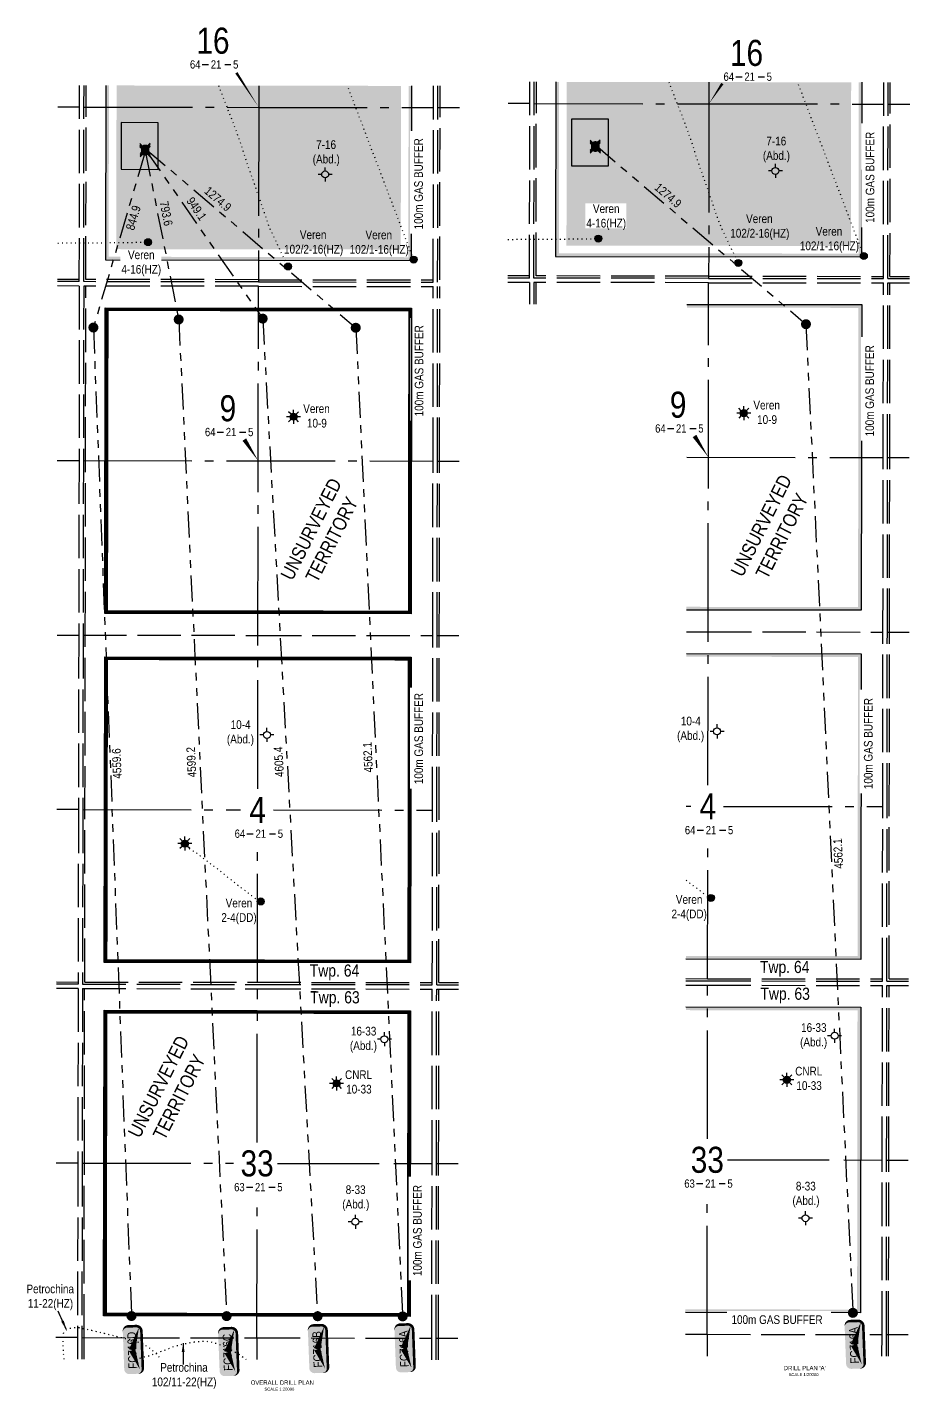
# Model space of a CAD drawing. Extents: x 487952 to 501475, y 6030928 to 6046516.
# Drawn here: x 487952 to 492018, y 6030928 to 6037210 of the extents above; entities that cross this region are included whole.
import ezdxf
from ezdxf.enums import TextEntityAlignment as Align

# ---------------------------------------------------------------- set-up
doc = ezdxf.new("R2010")
doc.units = 0
doc.header["$LTSCALE"] = 5
for name, pattern in [('foc-DOT', [1, 0.2, -0.8]), ('foc-DRILLPATH', [14.75, 6, -1.75, 1.75, -1.75, 1.75, -1.75]), ('foc-QUARTERLINE', [33, 25, -3, 2, -3]), ('foc-UNSURVEYED', [12.5, 10, -2.5])]:
    doc.linetypes.add(name, pattern=pattern)
for name, color, linetype in [('10', 1, 'Continuous'), ('9', 3, 'Continuous'), ('AS-DRILL', 8, 'foc-DOT'), ('AS-DRILL-T', 8, 'Continuous'), ('AS-TARGET-GAS', 182, 'Continuous'), ('AS-TARGET-GAS-H', 181, 'Continuous'), ('AS-TARGET-OIL', 146, 'Continuous'), ('D-TXT', 6, 'Continuous'), ('DETAIL-T', 7, 'Continuous'), ('F-WS-S', 8, 'Continuous'), ('L-BD', 7, 'Continuous'), ('L-MON', 1, 'Continuous'), ('L-QSEC', 8, 'foc-QUARTERLINE'), ('L-SECLBL', 7, 'Continuous'), ('L-UNS-T', 3, 'Continuous'), ('L-USEC', 7, 'foc-UNSURVEYED'), ('P-PDRILLPATH', 12, 'foc-DRILLPATH'), ('P-PROPOSED', 10, 'Continuous'), ('P-PROPOSED-H', 21, 'Continuous')]:
    doc.layers.add(name, color=color, linetype=linetype)
doc.styles.add('80', font='ARIALN.TTF', dxfattribs={"height": 10})
doc.styles.add('80CG', font='ARIALN.TTF', dxfattribs={"height": 10})
doc.styles.add('80L', font='ARIALN.TTF', dxfattribs={"height": 40})
doc.styles.add('SIMPLEX', font='ARIALN.TTF')
doc.dimstyles.new('Compass 5 000', dxfattribs={"dimscale": 5, "dimtxt": 9, "dimasz": 2, "dimexe": 0.2, "dimexo": 0.0625, "dimgap": 0.5, "dimtad": 0, "dimtih": 1, "dimtoh": 1, "dimzin": 0, "dimdsep": 46, "dimtxsty": '80CG', "dimcen": 0.1, "dimse1": 1, "dimse2": 1, "dimclrd": 256, "dimclrt": 256, "dimaunit": 1, "dimadec": 4, "dimazin": 0, "dimtfac": 0.06, "dimtofl": 0, "dimtmove": 0, "dimatfit": 1, "dimfxl": 0.2, "dimtolj": 1, "dimtzin": 0, "dimlwd": -1, "dimarcsym": 0})

# ---------------------------------------------------------------- blocks, each defined once
blk = doc.blocks.new('L-SECLBL')
at = {"layer": '9', "color": 7}
for p, q in [((-5.1, -27.8), (-12.3, -27.8)), ((20.7, -27.8), (13.5, -27.8))]:
    blk.add_line(p, q, dxfattribs=at)
at = {"layer": '10', "color": 2, "style": 'SIMPLEX'}
blk.add_attdef('SEC', text='', height=30, dxfattribs=at).set_placement((0, 0), align=Align.MIDDLE)
at = {"layer": '10', "color": 5, "style": '80L'}
blk.add_attdef('TWP', text='', height=9.5, dxfattribs=at).set_placement((-14.4, -27.4), align=Align.MIDDLE_RIGHT)
blk.add_attdef('RGE', text='', height=9.5, dxfattribs=at).set_placement((3.6, -27.4), align=Align.MIDDLE_CENTER)
blk.add_attdef('MER', text='', height=9.5, dxfattribs=at).set_placement((23.2, -27.4), align=Align.MIDDLE_LEFT)
blk = doc.blocks.new('*U549')
h = blk.add_hatch(color=255)
edge = h.paths.add_edge_path()
edge.add_line((-21.5, -11.5), (21.5, -11.5))
edge.add_arc((21.5, -5.5), 6, 270, 360)
edge.add_line((27.5, -5.5), (27.5, 4))
edge.add_arc((21.5, 4), 6, 0, 90)
edge.add_line((21.5, 10), (-21.5, 10))
edge.add_arc((-21.5, 4), 6, 90, 180)
edge.add_line((-27.5, 4), (-27.5, -5.5))
edge.add_arc((-21.5, -5.5), 6, 180, 270)
at = {"color": 1, "flags": 128}
blk.add_lwpolyline([(-21.5, -11.5, 3, 3, 0), (21.5, -11.5, 3, 3, 0.414214), (27.5, -5.5, 3, 3, 0), (27.5, 4, 3, 0, 0.414214), (21.5, 10, 0, 0, 0), (-21.5, 10, 0, 0, 0.414214), (-27.5, 4, 0, 0, 0), (-27.5, -5.5, 0, 3, 0.414214)], format="xyseb", close=True, dxfattribs=at)
for points in [[(-22.5, -8, 0, 7.5, 0), (0, 0, 0, 0, 0)], [(26.1, -8.9, 0, 7.5, 0), (0, 0, 0, 0, 0)]]:
    blk.add_lwpolyline(points, format="xyseb", dxfattribs=at)
at = {"color": 1, "style": '80'}
blk.add_attdef('ENTER_TEXT_001', (-26.8, -4.9), '', height=10, dxfattribs=at)
blk = doc.blocks.new('GAS')
h = blk.add_hatch(color=255)
h.dxf.hatch_style = 1
edge = h.paths.add_edge_path()
edge.add_arc((0, 0), 0.9, 0, 360)
for p, q in [((-0.81, 0), (-1.62, 0)), ((-0.57, 0.57), (-1.14, 1.14)), ((0, 0.81), (0, 1.62)), ((0.57, 0.57), (1.14, 1.14)), ((1.62, 0), (0.81, 0)), ((-0.57, -0.57), (-1.14, -1.14)), ((0, -0.81), (0, -1.62)), ((1.14, -1.14), (0.57, -0.57))]:
    blk.add_line(p, q)
blk.add_circle((0, 0), 0.8)
blk = doc.blocks.new('GABD')
for p, q in [((-0.81, 0), (-1.62, 0)), ((0, 0.81), (0, 1.62)), ((1.62, 0), (0.81, 0)), ((0, -0.81), (0, -1.62))]:
    blk.add_line(p, q)
blk.add_circle((0, 0), 0.8)
blk = doc.blocks.new('WC')
at = {"layer": 'L-MON'}
h = blk.add_hatch(color=255, dxfattribs=at)
h.dxf.hatch_style = 1
edge = h.paths.add_edge_path()
edge.add_arc((0, 0), 0.9, 0, 360)
at = {"layer": 'L-MON', "color": 240, "flags": 128}
for points in [[(-0.62, 0.5), (-1.23, 1.12)], [(0.52, 0.61), (1.13, 1.21)], [(-1.18, -1.18), (-0.56, -0.57)], [(1.16, -1.18), (0.56, -0.57)]]:
    blk.add_lwpolyline(points, dxfattribs=at)
at = {"layer": 'L-MON', "color": 240}
for radius in [0.8, 0.373]:
    blk.add_circle((0, 0), radius, dxfattribs=at)
blk = doc.blocks.new('plbh')
at = {"layer": 'L-MON'}
h = blk.add_hatch(color=255, dxfattribs=at)
h.dxf.hatch_style = 1
edge = h.paths.add_edge_path()
edge.add_arc((0, 0), 1.16, 0, 360)
h = blk.add_hatch(color=256, dxfattribs=at)
h.dxf.hatch_style = 1
h.paths.add_polyline_path([(-0.96, 0, 1), (0.96, 0, 1)])
h.paths.add_polyline_path([(0.91, 0, -1), (-0.91, 0, -1)], flags=16)
h.paths.add_polyline_path([(0.45, 0, -1), (-0.45, 0, -1)], flags=0)
h = blk.add_hatch(color=256, dxfattribs=at)
h.dxf.hatch_style = 1
h.paths.add_polyline_path([(-0.45, 0, 1), (0.45, 0, 1)])
h.paths.add_polyline_path([(0.4, 0, -1), (-0.4, 0, -1)], flags=16)
at = {"layer": 'L-MON', "color": 240}
for radius in [0.96, 0.91, 0.45, 0.4]:
    blk.add_circle((0, 0), radius, dxfattribs=at)

msp = doc.modelspace()

# ---------------------------------------------------------------- hatches: boundary and pattern name
at = {"layer": 'AS-TARGET-GAS-H'}
h = msp.add_hatch(color=256, dxfattribs=at)
h.dxf.hatch_style = 1
h.paths.add_polyline_path([(488313.296, 6036941.677), (488328.288, 6036941.651), (488326.933, 6036152.569), (489707.871, 6036150.589), (489708.937, 6036939.677), (489723.929, 6036939.656), (489722.843, 6036135.576), (488311.915, 6036137.599)])
edge = h.paths.add_edge_path(flags=16)
edge.add_line((488363.27, 6036941.591), (488378.262, 6036941.565))
edge.add_line((488378.262, 6036941.565), (488376.993, 6036202.472))
edge.add_line((488376.993, 6036202.472), (489657.964, 6036200.635))
edge.add_line((489657.964, 6036200.635), (489658.963, 6036939.744))
edge.add_line((489658.963, 6036939.744), (489673.955, 6036939.724))
edge.add_line((489673.955, 6036939.724), (489658.963, 6036939.744))
h.paths.add_polyline_path([(489658.963, 6036939.744), (489673.955, 6036939.724)], flags=0)
edge = h.paths.add_edge_path(flags=17)
edge.add_line((488363.27, 6036941.591), (488378.262, 6036941.565))
edge.add_line((488378.262, 6036941.565), (488376.993, 6036202.472))
edge.add_line((488376.993, 6036202.472), (489657.964, 6036200.635))
edge.add_line((489657.964, 6036200.635), (489658.963, 6036939.744))
edge.add_line((489673.955, 6036939.724), (489658.963, 6036939.744))
edge.add_line((489672.936, 6036185.621), (489673.955, 6036939.724))
edge.add_line((489672.936, 6036185.621), (488361.975, 6036187.501))
edge.add_line((488361.975, 6036187.501), (488363.27, 6036941.591))
h = msp.add_hatch(color=256, dxfattribs=at)
h.dxf.hatch_style = 1
h.paths.add_polyline_path([(490387.792, 6036958.092), (490402.784, 6036958.066), (490401.429, 6036168.985), (491782.367, 6036167.004), (491783.433, 6036956.092), (491798.425, 6036956.071), (491797.339, 6036151.991), (490386.411, 6036154.014)])
edge = h.paths.add_edge_path(flags=16)
edge.add_line((490437.766, 6036958.006), (490452.758, 6036957.98))
edge.add_line((490452.758, 6036957.98), (490451.489, 6036218.887))
edge.add_line((490451.489, 6036218.887), (491732.46, 6036217.05))
edge.add_line((491732.46, 6036217.05), (491733.459, 6036956.159))
edge.add_line((491733.459, 6036956.159), (491748.451, 6036956.139))
edge.add_line((491748.451, 6036956.139), (491733.459, 6036956.159))
h.paths.add_polyline_path([(491733.459, 6036956.159), (491748.451, 6036956.139)], flags=0)
edge = h.paths.add_edge_path(flags=17)
edge.add_line((490437.766, 6036958.006), (490452.758, 6036957.98))
edge.add_line((490452.758, 6036957.98), (490451.489, 6036218.887))
edge.add_line((490451.489, 6036218.887), (491732.46, 6036217.05))
edge.add_line((491732.46, 6036217.05), (491733.459, 6036956.159))
edge.add_line((491748.451, 6036956.139), (491733.459, 6036956.159))
edge.add_line((491747.432, 6036202.036), (491748.451, 6036956.139))
edge.add_line((491747.432, 6036202.036), (490436.471, 6036203.916))
edge.add_line((490436.471, 6036203.916), (490437.766, 6036958.006))
h = msp.add_hatch(color=256, dxfattribs=at)
h.dxf.hatch_style = 1
h.paths.add_polyline_path([(490991.587, 6035933.142), (490991.566, 6035918.15), (491782.029, 6035917.015), (491780.167, 6034538.699), (490989.449, 6034539.818), (490989.426, 6034524.826), (491795.139, 6034523.686), (491797.041, 6035931.985)])
h = msp.add_hatch(color=256, dxfattribs=at)
h.dxf.hatch_style = 1
h.paths.add_polyline_path([(490989.119, 6034324.93), (490989.096, 6034309.938), (491779.856, 6034308.819), (491777.995, 6032930.511), (490986.98, 6032931.619), (490986.957, 6032916.627), (491792.966, 6032915.497), (491794.869, 6034323.79)])
h = msp.add_hatch(color=256, dxfattribs=at)
h.dxf.hatch_style = 1
h.paths.add_polyline_path([(490986.619, 6032696.618), (490986.596, 6032681.626), (491777.655, 6032680.52), (491775.777, 6031302.222), (490984.48, 6031303.337), (490984.456, 6031288.345), (491790.748, 6031287.209), (491792.668, 6032695.492)])
at = {"layer": 'F-WS-S'}
h = msp.add_hatch(color=256, dxfattribs=at)
h.dxf.hatch_style = 1
edge = h.paths.add_edge_path()
edge.add_arc((489732.343, 6036139.66), 16, 0, 360)
h = msp.add_hatch(color=256, dxfattribs=at)
h.dxf.hatch_style = 1
edge = h.paths.add_edge_path()
edge.add_arc((491806.839, 6036156.075), 16, 0, 360)
h = msp.add_hatch(color=256, dxfattribs=at)
h.dxf.hatch_style = 1
edge = h.paths.add_edge_path()
edge.add_arc((489153.672, 6036107.613), 16, 0, 360)
h = msp.add_hatch(color=256, dxfattribs=at)
h.dxf.hatch_style = 1
edge = h.paths.add_edge_path()
edge.add_arc((491228.168, 6036124.028), 16, 0, 360)
h = msp.add_hatch(color=256, dxfattribs=at)
h.dxf.hatch_style = 1
edge = h.paths.add_edge_path()
edge.add_arc((489027.518, 6033182.372), 16, 0, 360)
h = msp.add_hatch(color=256, dxfattribs=at)
h.dxf.hatch_style = 1
edge = h.paths.add_edge_path()
edge.add_arc((491102.014, 6033198.787), 16, 0, 360)
at = {"layer": 'P-PROPOSED-H'}
h = msp.add_hatch(color=256, dxfattribs=at)
h.dxf.hatch_style = 1
h.paths.add_polyline_path([(490629.963, 6036786.647), (490459.352, 6036786.924), (490459.002, 6036571.856), (490629.613, 6036571.578)])
h = msp.add_hatch(color=256, dxfattribs=at)
h.dxf.hatch_style = 1
h.paths.add_polyline_path([(488555.467, 6036770.231), (488384.856, 6036770.509), (488384.506, 6036555.441), (488555.117, 6036555.163)])

# ---------------------------------------------------------------- linework, layer by layer
at = {"layer": 'AS-DRILL', "ltscale": 4, "flags": 128}
for points in [[(488833.409, 6036940.952), (488841.123, 6036920.656), (488851.422, 6036893.827), (488861.572, 6036866.878), (488872.141, 6036840.088), (488883.171, 6036813.587), (488893.621, 6036786.797), (488903.69, 6036759.818), (488913.749, 6036732.859), (488923.408, 6036705.68), (488933.017, 6036678.592), (488942.826, 6036651.513), (488951.074, 6036623.898), (488959.282, 6036596.312), (488969.051, 6036569.203), (488978.64, 6036541.995), (488988.309, 6036514.887), (488997.938, 6036487.759), (489007.126, 6036460.481), (489016.545, 6036433.303), (489026.424, 6036406.145), (489035.603, 6036379.017), (489047.406, 6036343.755), (489056.785, 6036316.667), (489066.755, 6036289.848), (489078.495, 6036263.636), (489090.917, 6036237.652), (489103.078, 6036211.669), (489115.118, 6036185.516), (489127.439, 6036159.563), (489140.221, 6036133.989), (489144.575, 6036125.43), (489153.672, 6036107.613)], [(490907.905, 6036957.367), (490915.619, 6036937.072), (490925.918, 6036910.242), (490936.068, 6036883.293), (490946.637, 6036856.503), (490957.667, 6036830.002), (490968.117, 6036803.212), (490978.186, 6036776.233), (490988.245, 6036749.274), (490997.904, 6036722.095), (491007.513, 6036695.007), (491017.322, 6036667.928), (491025.57, 6036640.313), (491033.778, 6036612.727), (491043.547, 6036585.619), (491053.136, 6036558.41), (491062.805, 6036531.302), (491072.434, 6036504.174), (491081.622, 6036476.896), (491091.041, 6036449.718), (491100.92, 6036422.56), (491110.099, 6036395.432), (491121.902, 6036360.17), (491131.281, 6036333.082), (491141.251, 6036306.263), (491152.991, 6036280.051), (491165.413, 6036254.067), (491177.574, 6036228.084), (491189.614, 6036201.931), (491201.935, 6036175.978), (491214.717, 6036150.404), (491219.071, 6036141.845), (491228.168, 6036124.028)], [(491806.839, 6036156.075), (491501.966, 6036956.509)], [(488092.044, 6036215.668), (488109.167, 6036216.053), (488136.678, 6036216.548), (488164.049, 6036216.643), (488191.608, 6036216.478), (488219.169, 6036216.532), (488274.23, 6036216.931), (488301.751, 6036217.306), (488329.282, 6036217.591), (488356.802, 6036217.715), (488384.413, 6036218.08), (488439.566, 6036218.929), (488466.506, 6036219.195), (488508.508, 6036219.62)], [(490166.541, 6036232.083), (490183.663, 6036232.468), (490211.175, 6036232.963), (490238.545, 6036233.058), (490266.104, 6036232.893), (490293.665, 6036232.947), (490348.726, 6036233.346), (490376.247, 6036233.721), (490403.778, 6036234.006), (490431.298, 6036234.13), (490458.909, 6036234.495), (490514.062, 6036235.344), (490541.002, 6036235.61), (490583.004, 6036236.035)], [(488677.92, 6033449.095), (488677.92, 6033449.095), (488677.9, 6033449.035), (488677.681, 6033449.365), (488676.832, 6033449.997), (488675.252, 6033450.359), (488673.363, 6033450.873), (488673.153, 6033450.903), (488673.013, 6033450.893), (488672.893, 6033450.843), (488672.833, 6033450.723), (488672.862, 6033450.493), (488672.962, 6033450.103), (488673.141, 6033449.583), (488673.41, 6033448.952), (488673.749, 6033448.262), (488674.187, 6033447.501), (488674.736, 6033446.69), (488675.395, 6033445.839), (488676.143, 6033444.968), (488677.012, 6033444.066), (488677.97, 6033443.135), (488679.048, 6033442.173), (488680.207, 6033441.151), (488681.415, 6033440.049), (488682.733, 6033438.857), (488684.171, 6033437.604), (488685.758, 6033436.272), (488687.496, 6033434.859), (488689.403, 6033433.355), (488691.521, 6033431.742), (488693.758, 6033430.058), (488696.065, 6033428.344), (488698.452, 6033426.61), (488700.949, 6033424.836), (488703.576, 6033423.031), (488706.323, 6033421.217), (488709.16, 6033419.372), (488712.087, 6033417.507), (488715.063, 6033415.672), (488718.15, 6033413.827), (488721.357, 6033411.921), (488724.644, 6033409.966), (488728.06, 6033407.95), (488731.587, 6033405.864), (488735.143, 6033403.638), (488738.669, 6033401.222), (488742.155, 6033398.626), (488745.65, 6033395.86), (488749.125, 6033392.994), (488752.58, 6033390.128), (488756.065, 6033387.312), (488759.531, 6033384.526), (488762.956, 6033381.781), (488766.342, 6033379.125), (488769.887, 6033376.409), (488773.382, 6033373.733), (488776.838, 6033371.027), (488780.243, 6033368.281), (488783.629, 6033365.536), (488787.024, 6033362.81), (488790.409, 6033360.114), (488793.805, 6033357.458), (488797.29, 6033354.832), (488800.876, 6033352.216), (488804.552, 6033349.54), (488808.217, 6033346.884), (488811.883, 6033344.268), (488815.478, 6033341.732), (488818.994, 6033339.266), (488822.48, 6033336.79), (488825.926, 6033334.274), (488829.361, 6033331.668), (488832.777, 6033329.052), (488836.093, 6033326.507), (488839.358, 6033324.011), (488842.634, 6033321.466), (488845.86, 6033318.88), (488849.045, 6033316.225), (488852.18, 6033313.499), (488855.306, 6033310.784), (488858.381, 6033308.109), (488861.467, 6033305.434), (488864.632, 6033302.758), (488867.898, 6033300.083), (488871.213, 6033297.407), (488874.609, 6033294.801), (488878.055, 6033292.255), (488881.51, 6033289.71), (488884.996, 6033287.064), (488888.471, 6033284.308), (488891.916, 6033281.562), (488895.272, 6033278.896), (488898.607, 6033276.221), (488901.983, 6033273.465), (488905.338, 6033270.729), (488908.604, 6033268.044), (488911.729, 6033265.428), (488914.775, 6033262.853), (488917.761, 6033260.368), (488920.796, 6033257.953), (488923.952, 6033255.558), (488927.168, 6033253.132), (488930.334, 6033250.707), (488933.31, 6033248.352), (488936.236, 6033246.017), (488939.182, 6033243.722), (488942.288, 6033241.437), (488945.525, 6033239.181), (488948.881, 6033236.855), (488952.207, 6033234.55), (488955.493, 6033232.284), (488958.839, 6033229.869), (488962.245, 6033227.313), (488965.52, 6033224.757), (488968.526, 6033222.322), (488971.312, 6033220.027), (488973.958, 6033217.863), (488976.605, 6033215.748), (488979.271, 6033213.624), (488981.978, 6033211.499), (488984.684, 6033209.435), (488987.441, 6033207.37), (488990.187, 6033205.305), (488992.884, 6033203.221), (488995.63, 6033201.166), (488998.367, 6033199.242), (489001.034, 6033197.367), (489003.641, 6033195.533), (489006.228, 6033193.838), (489008.795, 6033192.284), (489011.363, 6033190.84), (489013.92, 6033189.485), (489016.378, 6033188.231), (489018.636, 6033187.127), (489020.655, 6033186.134), (489022.423, 6033185.211), (489024.002, 6033184.348), (489025.091, 6033183.736), (489027.518, 6033182.372)], [(490987.516, 6033280.752), (490989.271, 6033279.268), (490992.257, 6033276.783), (490995.292, 6033274.368), (490998.448, 6033271.973), (491001.664, 6033269.547), (491004.83, 6033267.122), (491007.806, 6033264.767), (491010.732, 6033262.432), (491013.678, 6033260.137), (491016.785, 6033257.852), (491020.021, 6033255.596), (491023.377, 6033253.27), (491026.703, 6033250.965), (491029.989, 6033248.699), (491033.335, 6033246.284), (491036.741, 6033243.728), (491040.016, 6033241.172), (491043.022, 6033238.737), (491045.808, 6033236.442), (491048.455, 6033234.278), (491051.101, 6033232.164), (491053.767, 6033230.039), (491056.474, 6033227.914), (491059.18, 6033225.85), (491061.937, 6033223.785), (491064.683, 6033221.72), (491067.38, 6033219.636), (491070.126, 6033217.581), (491072.863, 6033215.657), (491075.53, 6033213.782), (491078.137, 6033211.948), (491080.724, 6033210.253), (491083.291, 6033208.699), (491085.859, 6033207.255), (491088.417, 6033205.9), (491090.874, 6033204.646), (491093.133, 6033203.542), (491095.151, 6033202.549), (491096.919, 6033201.626), (491098.498, 6033200.763), (491099.587, 6033200.151), (491102.014, 6033198.787)], [(488122.233, 6031073.144), (488121.978, 6031075.632), (488121.498, 6031080.963), (488120.858, 6031086.634), (488119.99, 6031092.976), (488119.041, 6031099.438), (488118.523, 6031105.899), (488118.394, 6031112.159), (488118.185, 6031118.099), (488117.996, 6031124.01), (488117.886, 6031129.82), (488117.686, 6031135.04), (488117.405, 6031140.311), (488117.126, 6031146.232), (488116.826, 6031151.922), (488116.486, 6031157.233), (488116.215, 6031162.473), (488116.015, 6031167.694), (488115.775, 6031173.364), (488115.896, 6031179.574), (488116.728, 6031186.013), (488118.379, 6031192.3), (488120.91, 6031198.045), (488124.529, 6031203.059), (488129.217, 6031207.52), (488134.584, 6031211.261), (488140.569, 6031214.05), (488147.542, 6031216.198), (488156.035, 6031217.872), (488165.938, 6031219.044), (488176.959, 6031219.585), (488189.247, 6031218.932), (488203.213, 6031216.707), (488211.121, 6031215.143), (488218.008, 6031213.78), (488218.978, 6031213.599), (488224.996, 6031212.438), (488231.863, 6031211.015), (488239.24, 6031209.212), (488247.046, 6031207.218), (488255.572, 6031205.042), (488264.588, 6031202.716), (488274.234, 6031200.389), (488284.28, 6031198.061), (488294.835, 6031195.611), (488305.601, 6031193.152), (488316.746, 6031190.612), (488328.251, 6031187.841), (488340.156, 6031184.86), (488352.42, 6031181.787), (488364.975, 6031178.655), (488377.829, 6031175.491), (488390.853, 6031172.328), (488403.927, 6031169.134), (488417.122, 6031165.91), (488430.235, 6031162.497), (488443.168, 6031158.653), (488456.071, 6031154.42), (488468.763, 6031149.827), (488481.363, 6031144.554), (488493.572, 6031138.522), (488505.44, 6031131.551), (488516.746, 6031123.84), (488521.749, 6031120.071), (488527.74, 6031115.19), (488538.243, 6031105.691), (488548.095, 6031095.713), (488557.466, 6031085.146), (488566.486, 6031074.43), (488568.092, 6031072.516)], [(488451.744, 6031072.68), (488465.687, 6031076.931), (488480.605, 6031080.864), (488492.72, 6031083.982), (488500.514, 6031085.999), (488504.226, 6031086.922), (488511.279, 6031088.909), (488518.624, 6031091.616), (488526.13, 6031094.722), (488534.175, 6031097.748), (488542.8, 6031100.672), (488551.866, 6031103.666), (488561.211, 6031106.829), (488571.208, 6031110.431), (488581.595, 6031114.503), (488592.794, 6031119.092), (488604.212, 6031123.652), (488616.41, 6031128.2), (488628.658, 6031132.398), (488641.555, 6031136.405), (488654.391, 6031140.002), (488667.767, 6031143.308), (488680.932, 6031146.024), (488694.587, 6031148.559), (488707.911, 6031150.985), (488721.785, 6031153.22), (488735.208, 6031154.906), (488748.911, 6031156.182), (488762.492, 6031156.857), (488776.351, 6031156.632), (488789.799, 6031155.178), (488803.574, 6031152.393), (488816.697, 6031148.709), (488830.069, 6031144.145), (488842.84, 6031139.282), (488855.98, 6031133.818), (488871.377, 6031126.741), (488881.229, 6031121.813), (488905.945, 6031108.648), (488930.319, 6031094.244), (488953.429, 6031077.812), (488960.522, 6031071.963)]]:
    msp.add_lwpolyline(points, dxfattribs=at)
at = {"layer": 'AS-TARGET-GAS', "flags": 128}
for points in [[(488313.296, 6036941.677), (488311.915, 6036137.599), (489722.843, 6036135.576), (489723.929, 6036939.656)], [(490387.792, 6036958.092), (490386.411, 6036154.014), (491797.339, 6036151.991), (491798.425, 6036956.071)]]:
    msp.add_lwpolyline(points, dxfattribs=at)
at = {"layer": 'AS-TARGET-GAS', "ltscale": 4, "flags": 128}
for points in [[(490991.587, 6035933.142), (491797.041, 6035931.985), (491795.139, 6034523.686), (490989.426, 6034524.826)], [(490989.119, 6034324.93), (491794.869, 6034323.79), (491792.966, 6032915.497), (490986.957, 6032916.627)], [(490986.619, 6032696.618), (491792.668, 6032695.492), (491790.748, 6031287.209), (490984.456, 6031288.345)]]:
    msp.add_lwpolyline(points, dxfattribs=at)
msp.add_lwpolyline([(488306.367, 6032901.062), (488308.781, 6034309.372), (489720.373, 6034307.375), (489718.47, 6032899.082)], close=True, dxfattribs=at)
at = {"layer": 'AS-TARGET-GAS-H', "const_width": 14.992, "flags": 128}
for points in [[(488316.633, 6034516.754), (488319.021, 6035910.089), (489715.039, 6035908.085), (489713.157, 6034514.778)], [(488313.876, 6032908.547), (488316.265, 6034301.866), (489712.866, 6034299.889), (489710.984, 6032906.589)], [(488313.473, 6032673.544), (489710.666, 6032671.591), (489708.767, 6031278.3), (488311.079, 6031280.27)]]:
    msp.add_lwpolyline(points, close=True, dxfattribs=at)
at = {"layer": 'F-WS-S'}
for centre in [(489732.343, 6036139.66), (491806.839, 6036156.075), (489153.672, 6036107.613), (491228.168, 6036124.028), (489027.518, 6033182.372), (491102.014, 6033198.787)]:
    msp.add_circle(centre, 16, dxfattribs=at)
at = {"layer": 'L-QSEC', "ltscale": 4, "flags": 128}
for points in [[(489018.611, 6036940.685), (489018.457, 6036840.737)], [(491093.107, 6036957.1), (491092.954, 6036857.152)], [(488193.067, 6036841.929), (488093.119, 6036842.07)], [(488213.173, 6036841.9), (489018.457, 6036840.737)], [(489018.457, 6036840.737), (489017.225, 6036036.637)], [(489018.457, 6036840.737), (489823.742, 6036839.573)], [(489843.852, 6036839.544), (489943.803, 6036839.4)], [(490267.563, 6036858.345), (490167.615, 6036858.485)], [(490287.669, 6036858.315), (491092.954, 6036857.152)], [(491092.954, 6036857.152), (491091.721, 6036053.052)], [(491092.954, 6036857.152), (491898.238, 6036855.988)], [(491918.348, 6036855.959), (492018.299, 6036855.815)], [(491089.226, 6034424.739), (491091.69, 6036032.945)], [(489014.73, 6034408.324), (489017.194, 6036016.53)], [(488090.326, 6035213.75), (488190.274, 6035213.607)], [(488210.384, 6035213.579), (489821.542, 6035211.277)], [(489841.651, 6035211.25), (489941.596, 6035211.115)], [(490990.507, 6035228.986), (491896.038, 6035227.692)], [(491916.148, 6035227.665), (492016.092, 6035227.53)], [(489013.646, 6033701.335), (489014.73, 6034408.324)], [(491088.142, 6033717.75), (491089.226, 6034424.739)], [(488187.517, 6033605.385), (488087.566, 6033605.525)], [(488207.627, 6033605.358), (488934.774, 6033604.333)], [(489086.165, 6033604.119), (489819.37, 6033603.086)], [(490988.038, 6033620.778), (491009.27, 6033620.748)], [(491160.661, 6033620.534), (491893.866, 6033619.501)], [(491086.776, 6032826.588), (491087.743, 6033457.416)], [(489012.28, 6032810.173), (489013.247, 6033441.001)], [(489011.143, 6032072.186), (489012.234, 6032780.014)], [(491085.639, 6032088.601), (491086.73, 6032796.429)], [(488184.723, 6031977.086), (488084.772, 6031977.227)], [(488204.833, 6031977.058), (488901.723, 6031976.081)], [(489104.639, 6031975.796), (489572.721, 6031975.139)], [(489640.744, 6031975.044), (489817.161, 6031974.797)], [(489837.271, 6031974.769), (489937.211, 6031974.633)], [(491179.135, 6031992.211), (491647.217, 6031991.554)], [(491715.24, 6031991.459), (491891.657, 6031991.212)], [(491911.767, 6031991.184), (492011.707, 6031991.048)], [(489009.755, 6031171.84), (489010.718, 6031796.297)], [(491084.252, 6031188.255), (491085.214, 6031812.712)], [(491084.252, 6031188.255), (491084.098, 6031088.309)], [(489009.755, 6031171.84), (489009.601, 6031071.894)]]:
    msp.add_lwpolyline(points, dxfattribs=at)
at = {"layer": 'L-SECLBL', "ltscale": 4, "flags": 128}
for points in [[(488915.54, 6037000.085, 11.994, 0, 0), (489018.457, 6036840.737, 0, 0, 0)], [(491154.73, 6036950.363, 11.994, 0, 0), (491092.954, 6036857.152, 0, 0, 0)], [(491090.458, 6035228.843, 0, 19.99, 0), (491026.543, 6035326.671, 0, 0, 0)], [(489015.962, 6035212.428, 0, 19.99, 0), (488952.047, 6035310.256, 0, 0, 0)]]:
    msp.add_lwpolyline(points, format="xyseb", dxfattribs=at)
at = {"layer": 'L-USEC', "ltscale": 4, "flags": 128}
for points in [[(488193.067, 6036841.929), (488193.238, 6036941.877)], [(488213.176, 6036841.895), (488213.348, 6036941.848)], [(488223.226, 6036841.878), (488223.398, 6036941.834)], [(489823.742, 6036839.573), (489823.877, 6036939.521)], [(489843.852, 6036839.544), (489843.987, 6036939.492)], [(489853.906, 6036839.53), (489854.042, 6036939.478)], [(490267.563, 6036858.345), (490267.734, 6036958.292)], [(490287.672, 6036858.31), (490287.844, 6036958.263)], [(490297.722, 6036858.293), (490297.894, 6036958.249)], [(491898.238, 6036855.988), (491898.373, 6036955.936)], [(491918.348, 6036855.959), (491918.483, 6036955.907)], [(491928.403, 6036855.945), (491928.538, 6036955.893)], [(488191.689, 6036037.823), (488193.067, 6036841.929)], [(488211.795, 6036037.794), (488213.173, 6036841.895)], [(488221.866, 6036047.833), (488223.226, 6036841.878)], [(489822.656, 6036035.484), (489823.742, 6036839.573)], [(489842.765, 6036035.455), (489843.852, 6036839.544)], [(489852.834, 6036045.496), (489853.906, 6036839.531)], [(490266.185, 6036054.238), (490267.563, 6036858.345)], [(490286.291, 6036054.209), (490287.669, 6036858.31)], [(490296.362, 6036064.248), (490297.722, 6036858.293)], [(491897.152, 6036051.899), (491898.238, 6036855.988)], [(491917.261, 6036051.871), (491918.348, 6036855.959)], [(491927.33, 6036061.911), (491928.403, 6036855.946)], [(488191.683, 6036037.823), (488091.74, 6036037.963)], [(488191.697, 6036047.876), (488091.757, 6036048.017)], [(488191.689, 6036037.823), (488191.684, 6036037.823)], [(488191.706, 6036047.876), (488191.698, 6036047.876)], [(489017.223, 6036036.637), (488211.795, 6036037.794)], [(489017.238, 6036046.69), (488221.866, 6036047.833)], [(489017.223, 6036036.64), (489822.657, 6036035.484)], [(489017.237, 6036046.695), (489822.672, 6036045.539)], [(490266.151, 6036034.132), (490166.201, 6036034.272)], [(490266.179, 6036054.238), (490166.236, 6036054.379)], [(490266.193, 6036064.291), (490166.253, 6036064.432)], [(490266.151, 6036034.132), (490265.979, 6035934.181)], [(490266.185, 6036054.238), (490266.18, 6036054.238)], [(490266.202, 6036064.291), (490266.194, 6036064.291)], [(490286.26, 6036034.097), (490286.089, 6035934.152)], [(491091.69, 6036032.945), (490286.257, 6036034.103)], [(491091.719, 6036053.052), (490286.291, 6036054.209)], [(490296.138, 6035934.138), (490296.31, 6036034.088)], [(491091.734, 6036063.105), (490296.362, 6036064.248)], [(491091.69, 6036032.945), (491897.125, 6036031.79)], [(491091.719, 6036053.055), (491897.152, 6036051.899)], [(491091.734, 6036063.11), (491897.165, 6036061.954)], [(491896.038, 6035227.692), (491897.125, 6036031.79)], [(491916.148, 6035227.665), (491917.234, 6036031.761)], [(491917.234, 6036031.761), (492017.182, 6036031.618)], [(491917.261, 6036051.871), (492017.209, 6036051.727)], [(491926.202, 6035227.651), (491927.289, 6036031.747)], [(491927.33, 6036061.911), (492017.223, 6036061.782)], [(488191.655, 6036017.717), (488091.705, 6036017.857)], [(488191.655, 6036017.717), (488190.274, 6035213.607)], [(488211.764, 6036017.682), (488210.384, 6035213.573)], [(489017.194, 6036016.53), (488211.761, 6036017.688)], [(488220.434, 6035213.564), (488221.814, 6036017.673)], [(489017.194, 6036016.53), (489822.628, 6036015.375)], [(489821.542, 6035211.277), (489822.628, 6036015.375)], [(489841.651, 6035211.25), (489842.738, 6036015.348)], [(489851.706, 6035211.236), (489852.793, 6036015.334)], [(488190.274, 6035213.607), (488188.895, 6034409.496)], [(488210.384, 6035213.573), (488209.005, 6034409.462)], [(488219.054, 6034409.455), (488220.434, 6035213.564)], [(489820.456, 6034407.182), (489821.542, 6035211.277)], [(489840.565, 6034407.154), (489841.651, 6035211.25)], [(489850.62, 6034407.141), (489851.706, 6035211.236)], [(491894.952, 6034423.597), (491896.038, 6035227.692)], [(491915.061, 6034423.569), (491916.148, 6035227.665)], [(491925.116, 6034423.556), (491926.202, 6035227.651)], [(488088.946, 6034409.636), (488188.895, 6034409.496)], [(488188.895, 6034409.496), (488187.517, 6033605.385)], [(488209.005, 6034409.462), (488207.627, 6033605.351)], [(488209.005, 6034409.469), (489014.73, 6034408.324)], [(488217.676, 6033605.343), (488219.054, 6034409.455)], [(489014.73, 6034408.324), (489820.456, 6034407.182)], [(489819.37, 6033603.086), (489820.456, 6034407.182)], [(489839.479, 6033603.059), (489840.565, 6034407.154)], [(489840.565, 6034407.154), (489940.507, 6034407.019)], [(489849.534, 6033603.045), (489850.62, 6034407.141)], [(490989.273, 6034424.881), (491089.226, 6034424.739)], [(491089.226, 6034424.739), (491894.952, 6034423.597)], [(491893.866, 6033619.501), (491894.952, 6034423.597)], [(491913.976, 6033619.474), (491915.061, 6034423.569)], [(491915.061, 6034423.569), (492015.003, 6034423.434)], [(491924.03, 6033619.46), (491925.116, 6034423.556)], [(488187.517, 6033605.385), (488186.138, 6032801.283)], [(488207.627, 6033605.351), (488206.247, 6032801.254)], [(488216.314, 6032811.29), (488217.676, 6033605.343)], [(489818.283, 6032798.994), (489819.37, 6033603.086)], [(489838.393, 6032798.967), (489839.479, 6033603.059)], [(489848.461, 6032809.002), (489849.534, 6033603.045)], [(491892.779, 6032815.409), (491893.866, 6033619.501)], [(491912.889, 6032815.382), (491913.976, 6033619.474)], [(491922.957, 6032825.417), (491924.03, 6033619.46)], [(490986.819, 6032826.728), (491086.776, 6032826.588)], [(491086.776, 6032826.588), (491892.793, 6032825.458)], [(491922.957, 6032825.423), (492012.838, 6032825.301)], [(488186.103, 6032781.173), (488086.152, 6032781.313)], [(488186.132, 6032801.283), (488086.187, 6032801.422)], [(488086.204, 6032811.472), (488186.155, 6032811.332)], [(488186.103, 6032781.173), (488184.723, 6031977.086)], [(488206.213, 6032781.138), (488204.833, 6031977.052)], [(488206.213, 6032781.144), (489012.234, 6032780.014)], [(488206.247, 6032801.254), (489012.262, 6032800.124)], [(488214.882, 6031977.044), (488216.262, 6032781.13)], [(488216.314, 6032811.29), (489012.28, 6032810.173)], [(489012.234, 6032780.014), (489818.256, 6032778.885)], [(489012.262, 6032800.124), (489818.284, 6032798.994)], [(489012.28, 6032810.173), (489818.297, 6032809.042)], [(489817.161, 6031974.797), (489818.256, 6032778.885)], [(489837.271, 6031974.769), (489838.366, 6032778.857)], [(489838.366, 6032778.857), (489938.301, 6032778.721)], [(489838.393, 6032798.967), (489938.328, 6032798.831)], [(489847.325, 6031974.755), (489848.42, 6032778.844)], [(489848.461, 6032809.008), (489938.342, 6032808.886)], [(490986.772, 6032796.569), (491086.73, 6032796.429)], [(490986.803, 6032816.679), (491086.758, 6032816.539)], [(491086.73, 6032796.429), (491892.752, 6032795.3)], [(491086.758, 6032816.539), (491892.78, 6032815.409)], [(491891.657, 6031991.212), (491892.752, 6032795.3)], [(491911.767, 6031991.184), (491912.862, 6032795.272)], [(491912.862, 6032795.272), (492012.797, 6032795.136)], [(491912.889, 6032815.382), (492012.824, 6032815.246)], [(491921.821, 6031991.171), (491922.916, 6032795.259)], [(488184.723, 6031977.086), (488183.341, 6031173.006)], [(488204.833, 6031977.052), (488203.45, 6031172.971)], [(488213.5, 6031172.963), (488214.882, 6031977.044)], [(489816.064, 6031170.705), (489817.161, 6031974.797)], [(489836.174, 6031170.677), (489837.271, 6031974.769)], [(489846.228, 6031170.664), (489847.325, 6031974.755)], [(491890.56, 6031187.12), (491891.657, 6031991.212)], [(491910.67, 6031187.093), (491911.767, 6031991.184)], [(491920.725, 6031187.079), (491921.821, 6031991.17)], [(490984.303, 6031188.396), (491084.252, 6031188.255)], [(491084.252, 6031188.255), (491890.56, 6031187.12)], [(491890.424, 6031087.173), (491890.56, 6031187.12)], [(491910.533, 6031087.145), (491910.67, 6031187.093)], [(491910.67, 6031187.093), (492010.618, 6031186.956)], [(491920.588, 6031087.13), (491920.725, 6031187.079)], [(488183.341, 6031173.006), (488083.393, 6031173.147)], [(488183.341, 6031173.006), (488183.169, 6031073.058)], [(488203.45, 6031172.971), (488203.279, 6031073.03)], [(488203.45, 6031172.977), (489009.755, 6031171.84)], [(488213.329, 6031073.015), (488213.5, 6031172.963)], [(489009.755, 6031171.84), (489816.064, 6031170.705)], [(489815.928, 6031070.758), (489816.064, 6031170.705)], [(489836.037, 6031070.729), (489836.174, 6031170.677)], [(489836.174, 6031170.677), (489936.122, 6031170.541)], [(489846.092, 6031070.715), (489846.228, 6031170.664)]]:
    msp.add_lwpolyline(points, dxfattribs=at)
at = {"layer": 'P-PDRILLPATH', "ltscale": 4, "flags": 128}
for points in [[(488495.205, 6036651.271), (489465.607, 6035825.464)], [(490569.701, 6036667.686), (491540.103, 6035841.879)], [(488495.181, 6036636.519), (488256.598, 6035826.461)], [(488495.189, 6036641.436), (488649.598, 6035863.455)], [(488495.197, 6036646.354), (489036.601, 6035867.455)], [(488649.598, 6035863.455), (488870.477, 6031271.985)], [(489036.601, 6035867.455), (489289.872, 6031271.394)], [(491540.103, 6035841.879), (491756.264, 6031287.257)], [(488256.598, 6035826.461), (488432.1, 6031272.603)], [(489465.607, 6035825.464), (489681.768, 6031270.842)]]:
    msp.add_lwpolyline(points, dxfattribs=at)
at = {"layer": 'P-PROPOSED', "ltscale": 4, "flags": 128}
for points in [[(490629.963, 6036786.647), (490459.352, 6036786.924), (490459.002, 6036571.856), (490629.613, 6036571.578)], [(488555.467, 6036770.231), (488384.856, 6036770.509), (488384.506, 6036555.441), (488555.117, 6036555.163)]]:
    msp.add_lwpolyline(points, close=True, dxfattribs=at)

# ---------------------------------------------------------------- block references
ref = msp.add_blockref('*U549', (491761.626, 6031139.587), dxfattribs=dict(xscale=3.997924000000006, yscale=3.997924000000006, zscale=3.997924000000006, rotation=92.20694444444445))
ref.add_attrib('ENTER_TEXT_001', 'FC716A', (491784.925, 6031054.449), dxfattribs={"color": 1, "height": 39.9792, "rotation": 92.2069444, "style": '80'})
ref = msp.add_blockref('*U549', (488435.188, 6031115.474), dxfattribs=dict(xscale=3.997924000000006, yscale=3.997924000000006, zscale=3.997924000000006, rotation=92.20694444444445))
ref.add_attrib('ENTER_TEXT_001', 'FC716D', (488458.485, 6031030.39), dxfattribs={"color": 1, "height": 39.9792, "rotation": 92.2069444, "style": '80'})
ref = msp.add_blockref('*U549', (488874.796, 6031106.104), dxfattribs=dict(xscale=3.997924000000006, yscale=3.997924000000006, zscale=3.997924000000006, rotation=92.20694444444445))
ref.add_attrib('ENTER_TEXT_001', 'FC716C', (488898.105, 6031020.708), dxfattribs={"color": 1, "height": 39.9792, "rotation": 92.2069444, "style": '80'})
ref = msp.add_blockref('*U549', (489288.314, 6031119.691), dxfattribs=dict(xscale=3.997924000000006, yscale=3.997924000000006, zscale=3.997924000000006, rotation=92.20694444444445))
ref.add_attrib('ENTER_TEXT_001', 'FC716B', (489311.565, 6031035.807), dxfattribs={"color": 1, "height": 39.9792, "rotation": 92.2069444, "style": '80'})
ref = msp.add_blockref('*U549', (489687.13, 6031123.172), dxfattribs=dict(xscale=3.997924000000006, yscale=3.997924000000006, zscale=3.997924000000006, rotation=92.20694444444445))
ref.add_attrib('ENTER_TEXT_001', 'FC716A', (489710.429, 6031038.034), dxfattribs={"color": 1, "height": 39.9792, "rotation": 92.2069444, "style": '80'})
at = {"layer": 'F-WS-S', "xscale": 19.98962000000001, "yscale": 19.98962000000001, "zscale": 19.98962000000001}
for p in [(489324.585, 6036531.638), (491399.081, 6036548.053)]:
    msp.add_blockref('GABD', p, dxfattribs=at)
at = {"layer": 'F-WS-S', "color": 6, "xscale": 19.98962000000002, "yscale": 19.98962000000002, "zscale": 19.98962000000002}
for name, p in [('GAS', (491253.326, 6035431.958)), ('GAS', (489178.83, 6035415.543)), ('GABD', (489056.087, 6033949.746)), ('GABD', (491130.583, 6033966.161)), ('GAS', (488677.9, 6033449.035)), ('GABD', (489597.704, 6032547.565)), ('GABD', (491672.2, 6032563.98)), ('GAS', (491451.89, 6032360.687)), ('GAS', (489377.394, 6032344.272)), ('GABD', (491538.096, 6031723.196)), ('GABD', (489463.6, 6031706.78))]:
    msp.add_blockref(name, p, dxfattribs=at)
at = {"layer": 'L-MON', "color": 6}
for name, p, xscale, yscale, zscale in [('WC', (488495.181, 6036636.519), 19.98962000000001, 19.98962000000001, 19.98962000000001), ('WC', (488495.189, 6036641.436), 19.98962000000001, 19.98962000000001, 19.98962000000001), ('WC', (488495.197, 6036646.354), 19.98962000000001, 19.98962000000001, 19.98962000000001), ('WC', (488495.205, 6036651.271), 19.98962000000001, 19.98962000000001, 19.98962000000001), ('WC', (490569.677, 6036652.934), 19.98962000000001, 19.98962000000001, 19.98962000000001), ('WC', (490569.685, 6036657.851), 19.98962000000001, 19.98962000000001, 19.98962000000001), ('WC', (490569.693, 6036662.769), 19.98962000000001, 19.98962000000001, 19.98962000000001), ('WC', (490569.701, 6036667.686), 19.98962000000001, 19.98962000000001, 19.98962000000001), ('plbh', (488256.598, 6035826.461), 19.98962000000002, 19.98962000000002, 19.98962000000002), ('plbh', (488649.598, 6035863.455), 19.98962000000002, 19.98962000000002, 19.98962000000002), ('plbh', (489036.601, 6035867.455), 19.98962000000002, 19.98962000000002, 19.98962000000002), ('plbh', (489465.607, 6035825.464), 19.98962000000002, 19.98962000000002, 19.98962000000002), ('plbh', (491540.103, 6035841.879), 19.98962000000002, 19.98962000000002, 19.98962000000002), ('plbh', (488432.1, 6031272.603), 19.98962000000002, 19.98962000000002, 19.98962000000002), ('plbh', (488870.477, 6031271.985), 19.98962000000002, 19.98962000000002, 19.98962000000002), ('plbh', (489289.872, 6031271.394), 19.98962000000002, 19.98962000000002, 19.98962000000002), ('plbh', (489681.768, 6031270.842), 19.98962000000002, 19.98962000000002, 19.98962000000002), ('plbh', (491756.264, 6031287.257), 19.98962000000002, 19.98962000000002, 19.98962000000002)]:
    msp.add_blockref(name, p, dxfattribs=dict(at, xscale=xscale, yscale=yscale, zscale=zscale))
at = {"layer": 'L-SECLBL', "xscale": 3.997924000000006, "yscale": 3.997924000000006, "zscale": 3.997924000000006}
for p, values in [((488807.497, 6037148.026), {'SEC': '16', 'TWP': '64', 'RGE': '21', 'MER': '5'}), ((491266.278, 6037091.712), {'SEC': '16', 'TWP': '64', 'RGE': '21', 'MER': '5'}), ((490951.012, 6035471.11), {'SEC': '9', 'TWP': '64', 'RGE': '21', 'MER': '5'}), ((488876.516, 6035454.695), {'SEC': '9', 'TWP': '64', 'RGE': '21', 'MER': '5'}), ((489013.497, 6033604.222), {'SEC': '4', 'TWP': '64', 'RGE': '21', 'MER': '5'}), ((491087.993, 6033620.637), {'SEC': '4', 'TWP': '64', 'RGE': '21', 'MER': '5'}), ((489010.995, 6031975.927), {'SEC': '33', 'TWP': '63', 'RGE': '21', 'MER': '5'}), ((491085.491, 6031992.342), {'SEC': '33', 'TWP': '63', 'RGE': '21', 'MER': '5'})]:
    msp.add_blockref('L-SECLBL', p, dxfattribs=at).add_auto_attribs(values)

# ---------------------------------------------------------------- texts
at = {"layer": 'AS-DRILL-T', "char_height": 40, "attachment_point": 1, "style": '80L'}
for s, width, insert in [('\\pi-28.4118;7-16\\P\\pi-44.31903;(Abd.)', 30.59795, (489311.448, 6036689.122)), ('\\pi-28.4118;7-16\\P\\pi-44.31903;(Abd.)', 30.59795, (491385.944, 6036705.537)), ('\\pi-44.11439;Veren\\P\\pi-117.08847;102/2-16(HZ)', 30.59795, (491308.377, 6036347.698)), ('\\pi-44.11439;Veren\\P\\pi-117.08847;102/2-16(HZ)', 30.59795, (489252.11, 6036273.883)), ('\\pi-44.11439;Veren\\P\\pi-117.08847;102/1-16(HZ)', 30.59795, (491629.069, 6036289.532)), ('\\pi-44.11439;Veren\\P\\pi-27.06119;10-9', 30.59795, (489267.577, 6035472.606)), ('\\pi-44.11439;Veren\\P\\pi-27.06119;10-9', 30.59795, (491342.073, 6035489.021)), ('\\pi-26.96569;10-4\\P\\pi-44.31903;(Abd.)', 30.59795, (488916.073, 6034017.11)), ('\\pi-26.96569;10-4\\P\\pi-44.31903;(Abd.)', 30.59795, (490990.569, 6034033.525)), ('\\pi-44.11439;Veren\\P\\pi-64.10075;2-4(DD)', 30.59795, (488910.201, 6033195.064)), ('\\pi-44.11439;Veren\\P\\pi-64.10075;2-4(DD)', 30.59795, (490984.697, 6033211.479)), ('\\pi-39.74877;16-33\\P\\pi-44.31903;(Abd.)', 30.59795, (489482.832, 6032604.961)), ('\\pi-39.74877;16-33\\P\\pi-44.31903;(Abd.)', 30.59795, (491557.328, 6032621.376)), ('\\pi-45.09666;CNRL\\P\\pi-39.74877;10-33', 30.59795, (489461.188, 6032404.364)), ('\\pi-45.09666;CNRL\\P\\pi-39.74877;10-33', 30.59795, (491535.684, 6032420.779)), ('\\pi-28.54823;8-33\\P\\pi-44.31903;(Abd.)', 30.59795, (491522.178, 6031891.122)), ('\\pi-28.54823;8-33\\P\\pi-44.31903;(Abd.)', 30.59795, (489447.682, 6031874.707)), ('\\pi-69.8204;Petrochina\\P\\pi-63.58574;11-22(HZ)', 73.89263, (488017.838, 6031417.436)), ('\\pi-69.8204;Petrochina\\P\\pi-108.18329;102/11-22(HZ)', 73.89263, (488634.152, 6031055.885))]:
    msp.add_mtext_dynamic_manual_height_columns(s, width=width, gutter_width=50, heights=[0], dxfattribs=dict(at, insert=insert))
at = {"layer": 'D-TXT', "color": 3, "char_height": 55.9709, "attachment_point": 1, "rotation": 359.9197208, "style": '80L'}
for s, width, insert in [('Twp. 64', 243.63748, (489253.61, 6032892.432)), ('Twp. 64', 243.63748, (491328.106, 6032908.847)), ('Twp. 63', 236.92127, (489255.67, 6032769.171)), ('Twp. 63', 236.92127, (491330.167, 6032785.586))]:
    msp.add_mtext_dynamic_manual_height_columns(s, width=width, gutter_width=47.5, heights=[0], dxfattribs=dict(at, insert=insert))
at = {"layer": 'DETAIL-T', "color": 3, "char_height": 20, "width": 265.60152, "attachment_point": 1, "style": '80CG'}
for s, insert in [("\\pi53.44196;DRILL PLAN 'A'\\P\\pi76.0511;{\\H0.7x;SCALE 1:20000}", (491384.212, 6031043.018)), ('\\pi12.73937;OVERALL DRILL PLAN\\P\\pi76.0511;{\\H0.7x;SCALE 1:20000}', (488968.782, 6030975.907))]:
    msp.add_mtext(s, dxfattribs=dict(at, insert=insert))
at = {"layer": 'L-BD', "color": 5, "style": '80L'}
for s, rotation, p in [('1274.9', 319.2668, (488830.402, 6036418.783)), ('1274.9', 319.2668, (490904.898, 6036435.198)), ('793.6', 281.0881, (488592.111, 6036351.973)), ('949.1', 304.4658, (488732.25, 6036373.623)), ('844.9', 73.7744, (488440.144, 6036332.165)), ('4559.6', 92.207, (488364.195, 6033817.681)), ('4599.2', 92.7542, (488707.839, 6033824.245)), ('4605.4', 93.1542, (489111.052, 6033825.671)), ('4562.1', 92.7172, (489521.487, 6033846.54)), ('4562.1', 92.7172, (491688.265, 6033403.019))]:
    msp.add_text(s, height=39.9792, rotation=rotation, dxfattribs=at).set_placement(p, align=Align.MIDDLE)

# ---------------------------------------------------------------- leaders
at = {"layer": 'F-WS-S', "path_type": 1}
for points, override in [([(488130.491, 6031212.442), (488094.199, 6031294.242)], {"dimasz": 8}), ([(488670.187, 6031147.303), (488670.187, 6031049.294)], {"dimasz": 8, "dimgap": 0.5, "dimtad": 0})]:
    msp.add_leader(points, dimstyle='Compass 5 000', override=override, dxfattribs=at)

# ---------------------------------------------------------------- next in the draw order: texts
at = {"layer": 'AS-DRILL-T', "char_height": 40, "attachment_point": 1, "style": '80L', "bg_fill": 3, "box_fill_scale": 1.1, "bg_fill_color": 256, "bg_fill_transparency": 0}
for insert in [(490527.494, 6036394.037), (488384.999, 6036181.393)]:
    msp.add_mtext_dynamic_manual_height_columns('\\pi31.07916;Veren\\P\\pi0.50617;4-16(HZ)', width=180.98506, gutter_width=50, heights=[0], dxfattribs=dict(at, insert=insert))
at = {"layer": 'AS-TARGET-GAS', "ltscale": 4, "char_height": 39.97924, "attachment_point": 1, "style": '80L', "bg_fill": 2}
for width, insert, rotation in [(433.79598, (489734.829, 6036278.72), 90), (438.62686, (491815.31, 6036308.436), 90), (433.79598, (489737.145, 6035417.234), 90), (438.62686, (491813.707, 6035324.957), 90), (438.62686, (491807.206, 6033699.878), 90), (438.62686, (491196.906, 6031276.126), 359.9192706)]:
    msp.add_mtext_dynamic_manual_height_columns('\\pt399.7924;100m GAS BUFFER', width=width, gutter_width=47.5, heights=[0], dxfattribs=dict(at, insert=insert, rotation=rotation))
at = {"layer": 'AS-TARGET-OIL', "ltscale": 4, "insert": (489735.556, 6033722.689), "char_height": 39.97924, "attachment_point": 1, "rotation": 90, "style": '80L', "bg_fill": 2}
msp.add_mtext_dynamic_manual_height_columns('\\pt399.7924;100m GAS BUFFER', width=425.0662, gutter_width=47.5, heights=[0], dxfattribs=at)
at = {"layer": 'L-UNS-T', "color": 3, "char_height": 63.96679, "attachment_point": 5, "rotation": 63.1151992, "style": '80L', "bg_fill": 2}
for insert in [(491382.074, 6034890.193), (489307.578, 6034873.778), (488604.537, 6032305.314)]:
    msp.add_mtext_dynamic_manual_height_columns('UNSURVEYED TERRITORY', width=126.34814, gutter_width=47.475, heights=[0], dxfattribs=dict(at, insert=insert))

# ---------------------------------------------------------------- next in the draw order: hatches: boundary and pattern name
at = {"layer": 'F-WS-S'}
h = msp.add_hatch(color=256, dxfattribs=at)
h.dxf.hatch_style = 1
edge = h.paths.add_edge_path()
edge.add_arc((488508.508, 6036219.62), 16, 0, 360)
h = msp.add_hatch(color=256, dxfattribs=at)
h.dxf.hatch_style = 1
edge = h.paths.add_edge_path()
edge.add_arc((490583.004, 6036236.035), 16, 0, 360)

# ---------------------------------------------------------------- next in the draw order: linework, layer by layer
at = {"layer": 'AS-DRILL', "ltscale": 4, "flags": 128}
msp.add_lwpolyline([(489732.343, 6036139.66), (489427.47, 6036940.094)], dxfattribs=at)
at = {"layer": 'AS-TARGET-GAS', "ltscale": 4, "flags": 128}
for points in [[(488309.124, 6034509.268), (488311.538, 6035917.596), (489722.545, 6035915.57), (489720.643, 6034507.271)], [(488305.989, 6032681.051), (489718.172, 6032679.076), (489716.252, 6031270.794), (488303.57, 6031272.784)]]:
    msp.add_lwpolyline(points, close=True, dxfattribs=at)
at = {"layer": 'F-WS-S'}
for centre in [(488508.508, 6036219.62), (490583.004, 6036236.035)]:
    msp.add_circle(centre, 16, dxfattribs=at)

# ---------------------------------------------------------------- next in the draw order: texts
at = {"layer": 'AS-DRILL-T', "insert": (489554.573, 6036273.117), "char_height": 40, "attachment_point": 1, "style": '80L'}
msp.add_mtext_dynamic_manual_height_columns('\\pi-44.11439;Veren\\P\\pi-117.08847;102/1-16(HZ)', width=30.59795, gutter_width=50, heights=[0], dxfattribs=at)

# ---------------------------------------------------------------- next in the draw order: texts
at = {"layer": 'AS-TARGET-OIL', "ltscale": 4, "insert": (489729.654, 6031456.379), "char_height": 39.97924, "attachment_point": 1, "rotation": 90, "style": '80L', "bg_fill": 2}
msp.add_mtext_dynamic_manual_height_columns('\\pt399.7924;100m GAS BUFFER', width=437.76384, gutter_width=47.5, heights=[0], dxfattribs=at)

doc.saveas('drawing.dxf')
